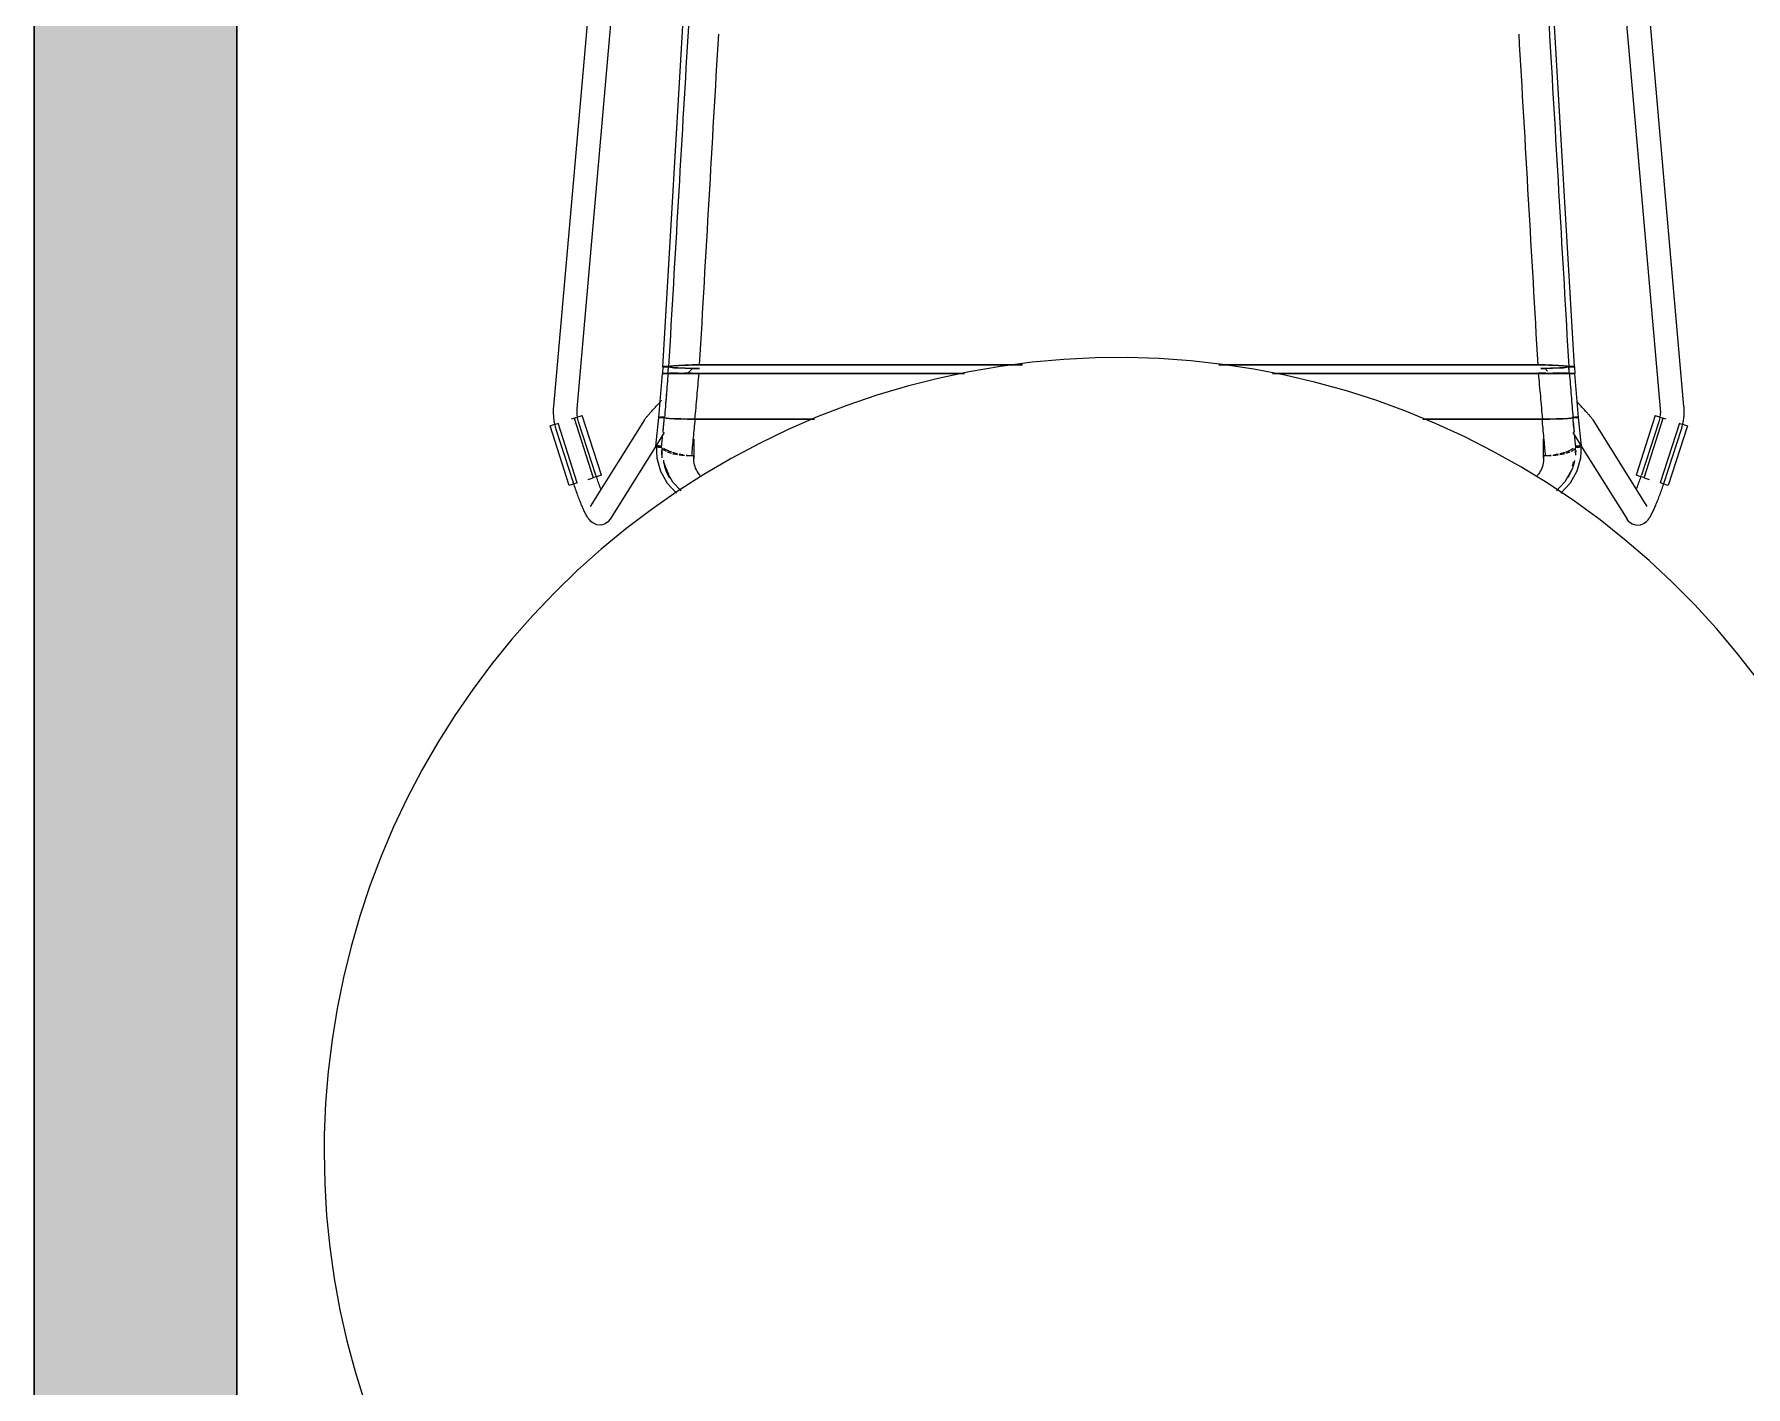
# Model space of a CAD drawing. Header units: millimetres. Extents: x 79795 to 317870, y -36033 to 97293.
# Drawn here: x 162239 to 163100, y 31192 to 31873 of the extents above; entities that cross this region are included whole.
import ezdxf

# ---------------------------------------------------------------- set-up
doc = ezdxf.new("R2010")
doc.units = ezdxf.units.MM
doc.header["$MEASUREMENT"] = 0
for name, color, linetype, lineweight in [('CSM-STL-XX-ZZ-M3-A-XXXX-00001_detached _19_04_21__rvt-1-Level 4$0$A-WALL-PATT', 7, 'CONTINUOUS', 9), ('CSM-STL-XX-ZZ-M3-A-XXXX-00001_detached _19_04_21__rvt-1-Level 4$0$I-WALL', 7, 'CONTINUOUS', 9), ('I-FURN', 8, 'CONTINUOUS', 9)]:
    doc.layers.add(name, color=color, linetype=linetype, lineweight=lineweight)

msp = doc.modelspace()

# ---------------------------------------------------------------- hatches: boundary and pattern name
at = {"layer": 'CSM-STL-XX-ZZ-M3-A-XXXX-00001_detached _19_04_21__rvt-1-Level 4$0$A-WALL-PATT'}
msp.add_hatch(color=256, dxfattribs=at).paths.add_polyline_path([(162238.83, 29859.33), (162340.83, 29859.33), (162340.83, 33860.31), (162238.83, 33860.31), (162238.83, 30097.98)], flags=0)

# ---------------------------------------------------------------- linework, layer by layer
at = {"layer": 'CSM-STL-XX-ZZ-M3-A-XXXX-00001_detached _19_04_21__rvt-1-Level 4$0$I-WALL', "lineweight": 30}
for p, q in [((162238.83, 33860.31), (162238.83, 29859.33)), ((162340.83, 29859.33), (162340.83, 33860.31))]:
    msp.add_line(p, q, dxfattribs=at)
at = {"layer": 'I-FURN'}
for p, q in [((162539.12, 32128.76), (162500.17, 31685.44)), ((163069.27, 31685.44), (163030.32, 32128.76)), ((162512.13, 31684.39), (162549.41, 32108.74)), ((163020.02, 32108.89), (163057.32, 31684.39)), ((162555.32, 31705.56), (162574.6, 32037.47)), ((163014.13, 31705.56), (162994.84, 32037.47)), ((162555.31, 31705.56), (162555.05, 31702.2)), ((162555.38, 31705.59), (162555.32, 31705.56)), ((162555.32, 31705.56), (162555.39, 31705.54)), ((162555.57, 31705.62), (162555.38, 31705.59)), ((162555.39, 31705.54), (162555.57, 31705.51)), ((162555.86, 31705.64), (162555.57, 31705.62)), ((162555.57, 31705.51), (162555.87, 31705.49)), ((162556.24, 31705.66), (162555.86, 31705.64)), ((162555.87, 31705.49), (162556.25, 31705.47)), ((162556.7, 31705.67), (162556.24, 31705.66)), ((162556.25, 31705.47), (162556.7, 31705.46)), ((162557.19, 31705.67), (162556.7, 31705.67)), ((162556.7, 31705.46), (162557.19, 31705.45)), ((162557.68, 31705.67), (162557.19, 31705.67)), ((162557.19, 31705.45), (162557.69, 31705.45)), ((162558.15, 31705.66), (162557.68, 31705.67)), ((162557.69, 31705.45), (162558.16, 31705.46)), ((162559.04, 31705.87), (162558.15, 31705.66)), ((162558.16, 31705.46), (162559.06, 31705.25)), ((162560.79, 31706.07), (162559.04, 31705.87)), ((162559.06, 31705.25), (162560.81, 31705.06)), ((162563.29, 31706.23), (162560.79, 31706.07)), ((162560.81, 31705.06), (162563.31, 31704.9)), ((162566.42, 31706.35), (162563.29, 31706.23)), ((162563.31, 31704.9), (162566.43, 31704.78)), ((162569.99, 31706.43), (162566.42, 31706.35)), ((162566.43, 31704.78), (162569.98, 31704.7)), ((162570.28, 31704.82), (162567.71, 31702.15)), ((162569.98, 31704.7), (162573.66, 31704.67)), ((162573.77, 31706.46), (162569.99, 31706.43)), ((162736.37, 31706.46), (162573.77, 31706.46)), ((162573.77, 31706.46), (162736.37, 31706.46)), ((162725.26, 31705.71), (162709.49, 31703.01)), ((162741.13, 31707.77), (162725.26, 31705.71)), ((162757.06, 31709.2), (162741.13, 31707.77)), ((162773.04, 31709.98), (162757.06, 31709.2)), ((162789.04, 31710.13), (162773.04, 31709.98)), ((162805.03, 31709.64), (162789.04, 31710.13)), ((162820.99, 31708.51), (162805.03, 31709.64)), ((162836.89, 31706.74), (162820.99, 31708.51)), ((162995.67, 31706.46), (162835.1, 31706.46)), ((162835.1, 31706.46), (162995.67, 31706.46)), ((162852.71, 31704.33), (162836.89, 31706.74)), ((162999.46, 31706.43), (162995.67, 31706.46)), ((162997.24, 31704.67), (162999.47, 31704.7)), ((163000.63, 31703.29), (162999.16, 31704.82)), ((163003.02, 31706.35), (162999.46, 31706.43)), ((162999.47, 31704.7), (163003.02, 31704.78)), ((163006.15, 31706.23), (163003.02, 31706.35)), ((163003.02, 31704.78), (163006.14, 31704.9)), ((163006.14, 31704.9), (163008.63, 31705.06)), ((163008.65, 31706.07), (163006.15, 31706.23)), ((163008.63, 31705.06), (163010.38, 31705.25)), ((163010.4, 31705.87), (163008.65, 31706.07)), ((163010.38, 31705.25), (163011.28, 31705.46)), ((163011.29, 31705.66), (163010.4, 31705.87)), ((163011.28, 31705.46), (163011.75, 31705.45)), ((163011.76, 31705.67), (163011.29, 31705.66)), ((163011.75, 31705.45), (163012.25, 31705.45)), ((163012.26, 31705.67), (163011.76, 31705.67)), ((163012.25, 31705.45), (163012.74, 31705.46)), ((163012.75, 31705.67), (163012.26, 31705.67)), ((163012.74, 31705.46), (163013.19, 31705.47)), ((163013.2, 31705.66), (163012.75, 31705.67)), ((163013.19, 31705.47), (163013.57, 31705.49)), ((163013.58, 31705.64), (163013.2, 31705.66)), ((163013.57, 31705.49), (163013.87, 31705.51)), ((163013.87, 31705.62), (163013.58, 31705.64)), ((163014.06, 31705.59), (163013.87, 31705.62)), ((163013.87, 31705.51), (163014.06, 31705.54)), ((163014.13, 31705.56), (163014.06, 31705.59)), ((163014.06, 31705.54), (163014.13, 31705.56)), ((163014.13, 31705.56), (163014.4, 31702.2)), ((162553.22, 31680), (162555.04, 31702.2)), ((162555.11, 31702.21), (162555.04, 31702.2)), ((162555.04, 31702.2), (162555.11, 31702.2)), ((162555.05, 31702.2), (162555.11, 31702.21)), ((162555.11, 31702.2), (162555.05, 31702.2)), ((162555.11, 31702.21), (162555.3, 31702.21)), ((162555.3, 31702.21), (162555.11, 31702.21)), ((162555.3, 31702.2), (162555.11, 31702.2)), ((162555.11, 31702.2), (162555.29, 31702.2)), ((162555.29, 31702.2), (162555.59, 31702.2)), ((162555.3, 31702.21), (162555.6, 31702.21)), ((162555.59, 31702.21), (162555.3, 31702.21)), ((162555.59, 31702.2), (162555.3, 31702.2)), ((162555.98, 31702.21), (162555.59, 31702.21)), ((162555.97, 31702.2), (162555.59, 31702.2)), ((162555.59, 31702.2), (162555.97, 31702.2)), ((162555.6, 31702.21), (162555.98, 31702.21)), ((162556.42, 31702.2), (162555.97, 31702.2)), ((162555.97, 31702.2), (162556.42, 31702.2)), ((162555.98, 31702.21), (162556.43, 31702.21)), ((162556.43, 31702.21), (162555.98, 31702.21)), ((162556.92, 31702.2), (162556.42, 31702.2)), ((162556.42, 31702.2), (162556.91, 31702.2)), ((162556.43, 31702.21), (162556.92, 31702.21)), ((162556.92, 31702.21), (162556.43, 31702.21)), ((162556.91, 31702.2), (162557.41, 31702.2)), ((162556.92, 31702.21), (162557.42, 31702.21)), ((162557.42, 31702.21), (162556.92, 31702.21)), ((162557.41, 31702.2), (162556.92, 31702.2)), ((162557.88, 31702.2), (162557.41, 31702.2)), ((162557.41, 31702.2), (162557.88, 31702.2)), ((162557.42, 31702.21), (162557.89, 31702.21)), ((162557.89, 31702.21), (162557.42, 31702.21)), ((162558.77, 31702.18), (162557.88, 31702.2)), ((162557.88, 31702.2), (162558.77, 31702.18)), ((162560.51, 31702.17), (162558.77, 31702.18)), ((162558.77, 31702.18), (162560.51, 31702.17)), ((162560.53, 31702.24), (162558.78, 31702.23)), ((162558.79, 31702.23), (162560.54, 31702.24)), ((162560.51, 31702.17), (162563.02, 31702.16)), ((162563.02, 31702.16), (162560.52, 31702.17)), ((162563.03, 31702.25), (162560.53, 31702.24)), ((162560.54, 31702.24), (162563.04, 31702.25)), ((162566.15, 31702.15), (162563.02, 31702.16)), ((162563.02, 31702.16), (162566.15, 31702.15)), ((162569.72, 31702.14), (162566.15, 31702.15)), ((162566.15, 31702.15), (162569.72, 31702.14)), ((162566.16, 31702.26), (162569.72, 31702.27)), ((162569.71, 31702.27), (162566.16, 31702.26)), ((162573.51, 31702.14), (162569.72, 31702.14)), ((162569.72, 31702.14), (162573.51, 31702.14)), ((162707.14, 31702.14), (162573.51, 31702.14)), ((162573.51, 31702.14), (162707.14, 31702.14)), ((162693.84, 31699.69), (162678.34, 31695.75)), ((162709.49, 31703.01), (162693.84, 31699.69)), ((162868.42, 31701.3), (162852.71, 31704.33)), ((162995.94, 31702.14), (162862.2, 31702.14)), ((162862.2, 31702.14), (162995.94, 31702.14)), ((162883.99, 31697.64), (162868.42, 31701.3)), ((162899.41, 31693.36), (162883.99, 31697.64)), ((162999.72, 31702.14), (162995.94, 31702.14)), ((162995.94, 31702.14), (162999.73, 31702.14)), ((162995.95, 31702.27), (162999.73, 31702.27)), ((162999.73, 31702.27), (162995.95, 31702.27)), ((163003.29, 31702.15), (162999.73, 31702.14)), ((162999.73, 31702.14), (163003.29, 31702.15)), ((163003.28, 31702.26), (163006.41, 31702.25)), ((163006.41, 31702.25), (163003.29, 31702.26)), ((163006.42, 31702.16), (163003.29, 31702.15)), ((163003.29, 31702.15), (163006.43, 31702.16)), ((163006.41, 31702.25), (163008.91, 31702.24)), ((163008.91, 31702.24), (163006.41, 31702.25)), ((163008.92, 31702.17), (163006.43, 31702.16)), ((163006.43, 31702.16), (163008.93, 31702.17)), ((163008.91, 31702.24), (163010.66, 31702.23)), ((163010.66, 31702.23), (163008.91, 31702.24)), ((163010.67, 31702.18), (163008.93, 31702.17)), ((163008.93, 31702.17), (163010.68, 31702.18)), ((163011.56, 31702.2), (163010.67, 31702.18)), ((163010.68, 31702.18), (163011.56, 31702.2)), ((163011.56, 31702.21), (163012.03, 31702.21)), ((163012.03, 31702.21), (163011.56, 31702.21)), ((163012.03, 31702.2), (163011.56, 31702.2)), ((163011.56, 31702.2), (163012.03, 31702.2)), ((163012.03, 31702.21), (163012.52, 31702.21)), ((163012.52, 31702.21), (163012.03, 31702.21)), ((163012.53, 31702.2), (163012.03, 31702.2)), ((163012.03, 31702.2), (163012.53, 31702.2)), ((163012.52, 31702.21), (163013.01, 31702.21)), ((163013.02, 31702.21), (163012.52, 31702.21)), ((163013.02, 31702.2), (163012.53, 31702.2)), ((163012.53, 31702.2), (163013.02, 31702.2)), ((163013.01, 31702.21), (163013.46, 31702.21)), ((163013.47, 31702.21), (163013.02, 31702.21)), ((163013.47, 31702.2), (163013.02, 31702.2)), ((163013.02, 31702.2), (163013.47, 31702.2)), ((163013.46, 31702.21), (163013.85, 31702.21)), ((163013.85, 31702.21), (163013.47, 31702.21)), ((163013.85, 31702.2), (163013.47, 31702.2)), ((163013.47, 31702.2), (163013.86, 31702.2)), ((163014.15, 31702.2), (163013.85, 31702.2)), ((163013.86, 31702.2), (163014.15, 31702.2)), ((163014.33, 31702.21), (163014.4, 31702.2)), ((163014.4, 31702.2), (163014.33, 31702.2)), ((163014.4, 31702.2), (163014.34, 31702.21)), ((163014.34, 31702.2), (163014.4, 31702.2)), ((163016.23, 31680), (163014.4, 31702.2)), ((162553.24, 31687.04), (162553.68, 31687.51)), ((162553.68, 31687.51), (162554.13, 31687.99)), ((162554.13, 31687.99), (162554.59, 31688.47)), ((162556.95, 31690.96), (162557.43, 31691.47)), ((162663, 31691.18), (162647.86, 31686.01)), ((162678.34, 31695.75), (162663, 31691.18)), ((162914.64, 31688.47), (162899.41, 31693.36)), ((162929.67, 31682.97), (162914.64, 31688.47)), ((163016.2, 31687.04), (163015.76, 31687.51)), ((162500.09, 31684.3), (162500.06, 31683.16)), ((162500.06, 31683.16), (162500.08, 31682.02)), ((162500.08, 31682.02), (162500.14, 31680.88)), ((162500.17, 31685.44), (162500.09, 31684.3)), ((162500.14, 31680.88), (162500.24, 31679.74)), ((162500.24, 31679.74), (162500.39, 31678.61)), ((162509.31, 31679.26), (162510.47, 31679.64)), ((162510.57, 31679.67), (162520.26, 31649.66)), ((162510.69, 31679.7), (162512.66, 31680.34)), ((162512.06, 31683.04), (162512.08, 31683.71)), ((162512.07, 31682.38), (162512.06, 31683.04)), ((162512.11, 31681.72), (162512.07, 31682.38)), ((162512.08, 31683.71), (162512.12, 31684.37)), ((162512.17, 31681.06), (162512.11, 31681.72)), ((162512.12, 31684.37), (162512.12, 31684.39)), ((162512.26, 31680.4), (162512.17, 31681.06)), ((162512.37, 31679.75), (162512.26, 31680.4)), ((162512.51, 31679.11), (162512.37, 31679.75)), ((162512.68, 31678.46), (162512.51, 31679.11)), ((162512.66, 31680.34), (162514.61, 31680.97)), ((162524.3, 31650.97), (162514.61, 31680.97)), ((162545.96, 31678.74), (162546.18, 31679.06)), ((162546.18, 31679.06), (162546.36, 31679.32)), ((162546.36, 31679.32), (162546.54, 31679.55)), ((162546.54, 31679.55), (162546.71, 31679.77)), ((162546.71, 31679.77), (162546.89, 31679.99)), ((162546.89, 31679.99), (162547.08, 31680.22)), ((162547.08, 31680.22), (162547.28, 31680.46)), ((162547.28, 31680.46), (162547.5, 31680.72)), ((162547.5, 31680.72), (162547.73, 31680.98)), ((162547.73, 31680.98), (162547.97, 31681.26)), ((162547.97, 31681.26), (162548.23, 31681.56)), ((162548.23, 31681.56), (162548.5, 31681.86)), ((162548.5, 31681.86), (162548.79, 31682.19)), ((162548.79, 31682.19), (162549.09, 31682.52)), ((162549.09, 31682.52), (162549.4, 31682.87)), ((162549.4, 31682.87), (162549.73, 31683.24)), ((162549.73, 31683.24), (162550.08, 31683.62)), ((162550.08, 31683.62), (162550.43, 31684.01)), ((162550.43, 31684.01), (162550.8, 31684.41)), ((162550.8, 31684.41), (162551.18, 31684.82)), ((162551.18, 31684.82), (162551.57, 31685.25)), ((162551.57, 31685.25), (162551.98, 31685.68)), ((162551.79, 31665.51), (162553.21, 31680)), ((162551.98, 31685.68), (162552.39, 31686.13)), ((162552.39, 31686.13), (162552.81, 31686.58)), ((162552.81, 31686.58), (162553.24, 31687.04)), ((162553.28, 31680.03), (162553.21, 31680)), ((162553.21, 31680), (162553.28, 31679.98)), ((162553.22, 31680), (162553.28, 31680.03)), ((162553.29, 31679.98), (162553.22, 31680)), ((162553.47, 31680.05), (162553.28, 31680.03)), ((162553.28, 31680.03), (162553.47, 31680.05)), ((162553.28, 31679.98), (162553.47, 31679.95)), ((162553.76, 31680.07), (162553.47, 31680.05)), ((162553.47, 31680.05), (162553.76, 31680.07)), ((162553.47, 31679.95), (162553.77, 31679.93)), ((162553.77, 31679.93), (162553.48, 31679.95)), ((162553.77, 31679.93), (162554.15, 31679.92)), ((162554.16, 31679.92), (162553.77, 31679.93)), ((162554.59, 31680.1), (162554.14, 31680.09)), ((162554.14, 31680.09), (162554.59, 31680.1)), ((162554.15, 31679.92), (162554.6, 31679.9)), ((162554.61, 31679.9), (162554.16, 31679.92)), ((162555.08, 31680.11), (162554.59, 31680.1)), ((162554.59, 31680.1), (162555.08, 31680.11)), ((162554.6, 31679.9), (162555.1, 31679.9)), ((162555.1, 31679.9), (162554.61, 31679.9)), ((162555.58, 31680.1), (162555.08, 31680.11)), ((162555.08, 31680.11), (162555.58, 31680.1)), ((162555.1, 31679.9), (162555.59, 31679.9)), ((162555.6, 31679.9), (162555.1, 31679.9)), ((162556.05, 31680.1), (162555.58, 31680.1)), ((162555.58, 31680.1), (162556.05, 31680.1)), ((162555.59, 31679.9), (162556.06, 31679.91)), ((162556.07, 31679.91), (162555.6, 31679.9)), ((162556.06, 31679.91), (162556.96, 31679.72)), ((162556.95, 31679.72), (162556.07, 31679.91)), ((162558.67, 31679.54), (162556.95, 31679.72)), ((162556.96, 31679.72), (162558.69, 31679.54)), ((162558.69, 31679.54), (162561.17, 31679.39)), ((162561.13, 31679.39), (162558.69, 31679.54)), ((162561.17, 31679.39), (162564.27, 31679.27)), ((162564.2, 31679.28), (162561.17, 31679.39)), ((162564.27, 31679.27), (162567.7, 31679.2)), ((162567.71, 31679.2), (162564.27, 31679.27)), ((162567.8, 31679.2), (162571.56, 31679.17)), ((162571.44, 31679.17), (162567.8, 31679.2)), ((162571.56, 31679.17), (162631.68, 31679.17)), ((162631.68, 31679.17), (162571.56, 31679.17)), ((162632.94, 31680.24), (162618.26, 31673.87)), ((162647.86, 31686.01), (162632.94, 31680.24)), ((162944.46, 31676.87), (162929.67, 31682.97)), ((162937.76, 31679.17), (162997.88, 31679.17)), ((162998, 31679.17), (162937.76, 31679.17)), ((162997.88, 31679.17), (163001.64, 31679.2)), ((163001.64, 31679.2), (162998, 31679.17)), ((163001.74, 31679.2), (163005.17, 31679.27)), ((163005.18, 31679.27), (163001.74, 31679.2)), ((163005.17, 31679.27), (163008.27, 31679.39)), ((163008.28, 31679.39), (163005.24, 31679.28)), ((163008.27, 31679.39), (163010.75, 31679.54)), ((163010.75, 31679.54), (163008.32, 31679.39)), ((163010.75, 31679.54), (163012.49, 31679.72)), ((163012.49, 31679.72), (163010.77, 31679.54)), ((163012.49, 31679.72), (163013.38, 31679.91)), ((163013.38, 31679.91), (163012.49, 31679.72)), ((163013.38, 31679.91), (163013.85, 31679.9)), ((163013.85, 31679.9), (163013.38, 31679.91)), ((163013.86, 31680.1), (163013.39, 31680.1)), ((163013.39, 31680.1), (163013.86, 31680.1)), ((163013.85, 31679.9), (163014.35, 31679.9)), ((163014.34, 31679.9), (163013.85, 31679.9)), ((163014.83, 31679.9), (163014.34, 31679.9)), ((163014.35, 31679.9), (163014.84, 31679.9)), ((163014.85, 31680.1), (163014.36, 31680.11)), ((163014.36, 31680.11), (163014.85, 31680.1)), ((163015.29, 31679.92), (163014.83, 31679.9)), ((163014.84, 31679.9), (163015.29, 31679.92)), ((163015.3, 31680.09), (163014.85, 31680.1)), ((163014.85, 31680.1), (163015.3, 31680.09)), ((163015.29, 31679.92), (163015.68, 31679.93)), ((163015.67, 31679.93), (163015.29, 31679.92)), ((163015.69, 31680.07), (163015.3, 31680.09)), ((163015.3, 31680.09), (163015.68, 31680.07)), ((163015.97, 31679.95), (163015.67, 31679.93)), ((163015.68, 31680.07), (163015.98, 31680.05)), ((163015.68, 31679.93), (163015.97, 31679.95)), ((163015.98, 31680.05), (163015.69, 31680.07)), ((163015.97, 31679.95), (163016.16, 31679.98)), ((163016.17, 31680.03), (163015.98, 31680.05)), ((163015.98, 31680.05), (163016.16, 31680.03)), ((163016.16, 31680.03), (163016.23, 31680)), ((163016.16, 31679.98), (163016.23, 31680)), ((163016.23, 31680), (163016.16, 31679.98)), ((163016.23, 31680), (163016.17, 31680.03)), ((163016.63, 31686.58), (163016.2, 31687.04)), ((163017.65, 31665.51), (163016.23, 31680)), ((163017.06, 31686.13), (163016.63, 31686.58)), ((163017.47, 31685.68), (163017.06, 31686.13)), ((163017.87, 31685.25), (163017.47, 31685.68)), ((163018.26, 31684.82), (163017.87, 31685.25)), ((163018.64, 31684.41), (163018.26, 31684.82)), ((163019.01, 31684.01), (163018.64, 31684.41)), ((163019.37, 31683.62), (163019.01, 31684.01)), ((163019.71, 31683.24), (163019.37, 31683.62)), ((163020.04, 31682.87), (163019.71, 31683.24)), ((163020.36, 31682.52), (163020.04, 31682.87)), ((163020.66, 31682.19), (163020.36, 31682.52)), ((163020.94, 31681.86), (163020.66, 31682.19)), ((163021.22, 31681.56), (163020.94, 31681.86)), ((163021.48, 31681.26), (163021.22, 31681.56)), ((163021.72, 31680.98), (163021.48, 31681.26)), ((163021.95, 31680.72), (163021.72, 31680.98)), ((163022.16, 31680.46), (163021.95, 31680.72)), ((163022.36, 31680.22), (163022.16, 31680.46)), ((163022.55, 31679.99), (163022.36, 31680.22)), ((163022.73, 31679.77), (163022.55, 31679.99)), ((163022.91, 31679.55), (163022.73, 31679.77)), ((163023.08, 31679.32), (163022.91, 31679.55)), ((163023.26, 31679.06), (163023.08, 31679.32)), ((163023.48, 31678.74), (163023.26, 31679.06)), ((163054.83, 31680.97), (163045.14, 31650.97)), ((163049.19, 31649.66), (163058.87, 31679.67)), ((163054.83, 31680.97), (163056.78, 31680.34)), ((163056.94, 31679.13), (163056.77, 31678.49)), ((163056.78, 31680.34), (163058.76, 31679.7)), ((163057.08, 31679.78), (163056.94, 31679.13)), ((163057.19, 31680.43), (163057.08, 31679.78)), ((163057.28, 31681.08), (163057.19, 31680.43)), ((163057.34, 31681.74), (163057.28, 31681.08)), ((163057.32, 31684.39), (163057.36, 31683.73)), ((163057.37, 31682.4), (163057.34, 31681.74)), ((163057.36, 31683.73), (163057.38, 31683.07)), ((163057.38, 31683.07), (163057.37, 31682.4)), ((163058.97, 31679.64), (163060.14, 31679.26)), ((163069.04, 31678.56), (163069.2, 31679.69)), ((163069.2, 31679.69), (163069.3, 31680.82)), ((163069.28, 31685.39), (163069.27, 31685.44)), ((163069.35, 31684.25), (163069.28, 31685.39)), ((163069.3, 31680.82), (163069.37, 31681.97)), ((163069.38, 31683.11), (163069.35, 31684.25)), ((163069.37, 31681.97), (163069.38, 31683.11)), ((162498.46, 31675.76), (162500.41, 31676.39)), ((162508.15, 31645.75), (162498.46, 31675.76)), ((162500.39, 31678.61), (162500.59, 31677.48)), ((162500.41, 31676.39), (162502.38, 31677.02)), ((162500.59, 31677.48), (162500.83, 31676.36)), ((162500.83, 31676.36), (162501.11, 31675.26)), ((162501.11, 31675.26), (162501.44, 31674.17)), ((162501.44, 31674.17), (162501.46, 31674.12)), ((162501.46, 31674.12), (162510.17, 31647.31)), ((162512.19, 31647.05), (162502.5, 31677.06)), ((162512.87, 31677.83), (162512.68, 31678.46)), ((162521.58, 31651.01), (162512.87, 31677.83)), ((162545.96, 31678.74), (162518.66, 31635.15)), ((162552.1, 31665.92), (162556.13, 31672.37)), ((162618.26, 31673.87), (162603.85, 31666.92)), ((162959, 31670.19), (162944.46, 31676.87)), ((163013.31, 31672.37), (163017.35, 31665.92)), ((163050.78, 31635.15), (163023.48, 31678.74)), ((163056.57, 31677.82), (163047.86, 31651.01)), ((163056.58, 31677.85), (163056.57, 31677.82)), ((163056.77, 31678.49), (163056.58, 31677.85)), ((163066.94, 31677.06), (163057.25, 31647.05)), ((163059.27, 31647.31), (163067.99, 31674.12)), ((163070.99, 31675.76), (163061.3, 31645.75)), ((163067.06, 31677.02), (163069.03, 31676.39)), ((163067.99, 31674.12), (163068.32, 31675.21)), ((163068.32, 31675.21), (163068.6, 31676.32)), ((163068.6, 31676.32), (163068.85, 31677.43)), ((163068.85, 31677.43), (163069.04, 31678.56)), ((163069.03, 31676.39), (163070.99, 31675.76)), ((162528.83, 31628.78), (162551.86, 31665.55)), ((162551.91, 31666.41), (162552.2, 31659.5)), ((162570.86, 31669.13), (162570.86, 31659.38)), ((162603.85, 31666.92), (162589.73, 31659.41)), ((162973.25, 31662.94), (162959, 31670.19)), ((162987.21, 31655.11), (162973.25, 31662.94)), ((162998.59, 31659.38), (162998.59, 31669.13)), ((163017.53, 31666.41), (163017.24, 31659.5)), ((163017.58, 31665.55), (163040.62, 31628.78)), ((162552.2, 31659.5), (162554.07, 31652.98)), ((162556.78, 31653.38), (162560.15, 31647.55)), ((162570.91, 31660.62), (162569.87, 31660.62)), ((162589.73, 31659.41), (162575.92, 31651.33)), ((163000.84, 31646.74), (162987.21, 31655.11)), ((162999.58, 31660.62), (162998.53, 31660.62)), ((163012.66, 31653.38), (163009.3, 31647.55)), ((163017.24, 31659.5), (163015.37, 31652.98)), ((162510.1, 31646.38), (162508.15, 31645.75)), ((162512.07, 31647.02), (162510.1, 31646.38)), ((162510.32, 31646.85), (162510.17, 31647.31)), ((162510.56, 31646.11), (162510.32, 31646.85)), ((162510.81, 31645.37), (162510.56, 31646.11)), ((162511.06, 31644.64), (162510.81, 31645.37)), ((162511.31, 31643.91), (162511.06, 31644.64)), ((162517.68, 31648.83), (162520.16, 31649.63)), ((162522.35, 31650.34), (162520.38, 31649.7)), ((162521.69, 31650.68), (162521.58, 31651.01)), ((162521.92, 31649.99), (162521.69, 31650.68)), ((162522.15, 31649.3), (162521.92, 31649.99)), ((162522.38, 31648.62), (162522.15, 31649.3)), ((162524.3, 31650.97), (162522.35, 31650.34)), ((162522.61, 31647.94), (162522.38, 31648.62)), ((162522.85, 31647.27), (162522.61, 31647.94)), ((162523.08, 31646.6), (162522.85, 31647.27)), ((162523.32, 31645.94), (162523.08, 31646.6)), ((162523.56, 31645.3), (162523.32, 31645.94)), ((162523.79, 31644.66), (162523.56, 31645.3)), ((162524.02, 31644.04), (162523.79, 31644.66)), ((162554.07, 31652.98), (162557.46, 31646.97)), ((162557.46, 31646.97), (162562.21, 31641.82)), ((162560.15, 31647.55), (162564.41, 31643.08)), ((162575.92, 31651.33), (162562.44, 31642.71)), ((163014.13, 31637.83), (163000.84, 31646.74)), ((163009.3, 31647.55), (163005.03, 31643.08)), ((163011.98, 31646.97), (163007.24, 31641.82)), ((163015.37, 31652.98), (163011.98, 31646.97)), ((163047.09, 31650.34), (163045.14, 31650.97)), ((163045.42, 31644.04), (163045.65, 31644.66)), ((163045.65, 31644.66), (163045.89, 31645.3)), ((163045.89, 31645.3), (163046.12, 31645.94)), ((163046.12, 31645.94), (163046.36, 31646.6)), ((163046.36, 31646.6), (163046.6, 31647.27)), ((163046.6, 31647.27), (163046.83, 31647.94)), ((163046.83, 31647.94), (163047.06, 31648.62)), ((163047.06, 31648.62), (163047.3, 31649.3)), ((163049.07, 31649.7), (163047.09, 31650.34)), ((163047.3, 31649.3), (163047.53, 31649.99)), ((163047.53, 31649.99), (163047.75, 31650.68)), ((163047.75, 31650.68), (163047.86, 31651.01)), ((163049.28, 31649.63), (163051.76, 31648.83)), ((163059.34, 31646.38), (163057.37, 31647.02)), ((163058.13, 31643.91), (163058.39, 31644.64)), ((163058.39, 31644.64), (163058.63, 31645.37)), ((163058.63, 31645.37), (163058.88, 31646.11)), ((163058.88, 31646.11), (163059.13, 31646.85)), ((163059.13, 31646.85), (163059.27, 31647.31)), ((163061.3, 31645.75), (163059.34, 31646.38)), ((162511.56, 31643.19), (162511.31, 31643.91)), ((162511.82, 31642.47), (162511.56, 31643.19)), ((162512.07, 31641.77), (162511.82, 31642.47)), ((162512.32, 31641.07), (162512.07, 31641.77)), ((162512.58, 31640.38), (162512.32, 31641.07)), ((162512.83, 31639.7), (162512.58, 31640.38)), ((162513.09, 31639.04), (162512.83, 31639.7)), ((162513.34, 31638.38), (162513.09, 31639.04)), ((162513.59, 31637.74), (162513.34, 31638.38)), ((162513.84, 31637.12), (162513.59, 31637.74)), ((162514.09, 31636.51), (162513.84, 31637.12)), ((162514.34, 31635.91), (162514.09, 31636.51)), ((162514.58, 31635.33), (162514.34, 31635.91)), ((162562.44, 31642.71), (162549.32, 31633.55)), ((163027.05, 31628.39), (163014.13, 31637.83)), ((163054.86, 31635.33), (163055.1, 31635.91)), ((163055.1, 31635.91), (163055.35, 31636.51)), ((163055.35, 31636.51), (163055.6, 31637.12)), ((163055.6, 31637.12), (163055.85, 31637.74)), ((163055.85, 31637.74), (163056.1, 31638.38)), ((163056.1, 31638.38), (163056.36, 31639.04)), ((163056.36, 31639.04), (163056.61, 31639.7)), ((163056.61, 31639.7), (163056.86, 31640.38)), ((163056.86, 31640.38), (163057.12, 31641.07)), ((163057.12, 31641.07), (163057.37, 31641.77)), ((163057.37, 31641.77), (163057.63, 31642.47)), ((163057.63, 31642.47), (163057.88, 31643.19)), ((163057.88, 31643.19), (163058.13, 31643.91)), ((162514.83, 31634.77), (162514.58, 31635.33)), ((162515.07, 31634.23), (162514.83, 31634.77)), ((162515.31, 31633.7), (162515.07, 31634.23)), ((162515.54, 31633.19), (162515.31, 31633.7)), ((162515.77, 31632.7), (162515.54, 31633.19)), ((162516, 31632.22), (162515.77, 31632.7)), ((162516.23, 31631.77), (162516, 31632.22)), ((162516.46, 31631.33), (162516.23, 31631.77)), ((162516.69, 31630.9), (162516.46, 31631.33)), ((162516.92, 31630.49), (162516.69, 31630.9)), ((162517.16, 31630.09), (162516.92, 31630.49)), ((162517.4, 31629.7), (162517.16, 31630.09)), ((162517.66, 31629.31), (162517.4, 31629.7)), ((162517.93, 31628.92), (162517.66, 31629.31)), ((162518.25, 31628.52), (162517.93, 31628.92)), ((162518.62, 31628.09), (162518.25, 31628.52)), ((162519.08, 31627.63), (162518.62, 31628.09)), ((162519.71, 31627.11), (162519.08, 31627.63)), ((162527.94, 31627.66), (162526.2, 31626.43)), ((162527.94, 31627.66), (162528.83, 31628.78)), ((162549.32, 31633.55), (162536.58, 31623.88)), ((163039.58, 31618.45), (163027.05, 31628.39)), ((163041.51, 31627.66), (163040.62, 31628.78)), ((163041.51, 31627.66), (163043.24, 31626.43)), ((163049.74, 31627.11), (163050.36, 31627.63)), ((163050.36, 31627.63), (163050.83, 31628.09)), ((163050.83, 31628.09), (163051.2, 31628.52)), ((163051.2, 31628.52), (163051.51, 31628.92)), ((163051.51, 31628.92), (163051.79, 31629.31)), ((163051.79, 31629.31), (163052.04, 31629.7)), ((163052.04, 31629.7), (163052.29, 31630.09)), ((163052.29, 31630.09), (163052.52, 31630.49)), ((163052.52, 31630.49), (163052.75, 31630.9)), ((163052.75, 31630.9), (163052.98, 31631.33)), ((163052.98, 31631.33), (163053.21, 31631.77)), ((163053.21, 31631.77), (163053.44, 31632.22)), ((163053.44, 31632.22), (163053.67, 31632.7)), ((163053.67, 31632.7), (163053.9, 31633.19)), ((163053.9, 31633.19), (163054.14, 31633.7)), ((163054.14, 31633.7), (163054.38, 31634.23)), ((163054.38, 31634.23), (163054.62, 31634.77)), ((163054.62, 31634.77), (163054.86, 31635.33)), ((162520.62, 31626.54), (162519.71, 31627.11)), ((162522, 31626.02), (162520.62, 31626.54)), ((162523.98, 31625.85), (162522, 31626.02)), ((162526.2, 31626.43), (162523.98, 31625.85)), ((162536.58, 31623.88), (162524.23, 31613.71)), ((163043.24, 31626.43), (163045.47, 31625.85)), ((163045.47, 31625.85), (163047.44, 31626.02)), ((163047.44, 31626.02), (163048.82, 31626.54)), ((163048.82, 31626.54), (163049.74, 31627.11)), ((162524.23, 31613.71), (162512.3, 31603.05)), ((163051.71, 31608.01), (163039.58, 31618.45)), ((162512.3, 31603.05), (162500.81, 31591.92)), ((163063.4, 31597.1), (163051.71, 31608.01)), ((163074.66, 31585.72), (163063.4, 31597.1)), ((162500.81, 31591.92), (162489.76, 31580.34)), ((163085.44, 31573.91), (163074.66, 31585.72)), ((162489.76, 31580.34), (162479.2, 31568.33)), ((162479.2, 31568.33), (162469.12, 31555.9)), ((163095.75, 31561.67), (163085.44, 31573.91)), ((163105.56, 31549.03), (163095.75, 31561.67)), ((162469.12, 31555.9), (162459.54, 31543.09)), ((162459.54, 31543.09), (162450.49, 31529.9)), ((162450.49, 31529.9), (162441.97, 31516.35)), ((162441.97, 31516.35), (162433.99, 31502.48)), ((162433.99, 31502.48), (162426.58, 31488.3)), ((162426.58, 31488.3), (162419.75, 31473.84)), ((162419.75, 31473.84), (162413.49, 31459.11)), ((162413.49, 31459.11), (162407.83, 31444.15)), ((162407.83, 31444.15), (162402.78, 31428.97)), ((162402.78, 31428.97), (162398.33, 31413.6)), ((162398.33, 31413.6), (162394.5, 31398.07)), ((162394.5, 31398.07), (162391.3, 31382.39)), ((162391.3, 31382.39), (162388.73, 31366.6)), ((162388.73, 31366.6), (162386.78, 31350.72)), ((162386.78, 31350.72), (162385.48, 31334.77)), ((162385.48, 31334.77), (162384.82, 31318.79)), ((162384.82, 31318.79), (162384.72, 31310.15)), ((162384.72, 31310.15), (162385.04, 31294.16)), ((162385.04, 31294.16), (162386, 31278.19)), ((162386, 31278.19), (162387.6, 31262.27)), ((162387.6, 31262.27), (162389.83, 31246.43)), ((162389.83, 31246.43), (162392.7, 31230.69)), ((162392.7, 31230.69), (162396.19, 31215.07)), ((162396.19, 31215.07), (162400.3, 31199.61)), ((162400.3, 31199.61), (162405.03, 31184.33))]:
    msp.add_line(p, q, dxfattribs=at)
for points in [[(162577.47, 32037.66), (162574.25, 31982.42), (162567.81, 31871.83), (162561.37, 31761.07), (162558.15, 31705.66)], [(162991.97, 32037.66), (162995.19, 31982.42), (163001.63, 31871.83), (163008.07, 31761.07), (163011.29, 31705.66)], [(162573.77, 31706.46), (162576.97, 31761.98), (162580.16, 31817.51), (162583.36, 31872.95)], [(162986.09, 31872.95), (162989.28, 31817.49), (162992.48, 31761.98), (162995.67, 31706.46)], [(162558.16, 31705.46), (162557.56, 31705.45), (162556.06, 31705.45), (162555.31, 31705.53), (162555.31, 31705.56)], [(162557.88, 31702.2), (162557.93, 31702.77), (162558.02, 31703.93), (162558.11, 31705.09), (162558.15, 31705.66)], [(162557.89, 31702.21), (162557.93, 31702.75), (162558.02, 31703.84), (162558.11, 31704.92), (162558.16, 31705.46)], [(163011.56, 31702.2), (163011.52, 31702.77), (163011.43, 31703.93), (163011.34, 31705.09), (163011.29, 31705.66)], [(163011.56, 31702.21), (163011.51, 31702.75), (163011.42, 31703.84), (163011.33, 31704.92), (163011.29, 31705.46)], [(162557.88, 31702.2), (162557.58, 31698.48), (162556.97, 31691.04), (162556.37, 31683.62), (162556.07, 31679.91)], [(162572.47, 31690.65), (162572.82, 31694.48), (162573.16, 31698.31), (162573.51, 31702.14)], [(162995.94, 31702.14), (162996.28, 31698.31), (162996.63, 31694.48), (162996.97, 31690.65)], [(163011.56, 31702.2), (163011.87, 31698.48), (163012.47, 31691.04), (163013.07, 31683.62), (163013.38, 31679.91)], [(162571.44, 31679.17), (162571.79, 31682.99), (162572.13, 31686.82), (162572.47, 31690.65)], [(162996.97, 31690.65), (162997.31, 31686.82), (162997.66, 31683), (162998, 31679.17)], [(163012.08, 31695.89), (163012.12, 31695.48), (163012.15, 31695.07), (163012.18, 31694.66)], [(163012.48, 31691.05), (163012.79, 31687.39), (163013.09, 31683.74), (163013.39, 31680.1)], [(162555.35, 31673.01), (162555.58, 31675.3), (162555.8, 31677.6), (162556.03, 31679.91)], [(162555.35, 31672.37), (162555.59, 31674.87), (162555.82, 31677.39), (162556.06, 31679.91)], [(162569.87, 31660.62), (162570.12, 31663.65), (162570.67, 31669.79), (162571.26, 31676.04), (162571.56, 31679.17)], [(162999.58, 31660.62), (162999.32, 31663.65), (162998.78, 31669.79), (162998.19, 31676.04), (162997.88, 31679.17)], [(163014.1, 31672.37), (163013.86, 31674.87), (163013.62, 31677.39), (163013.38, 31679.91)], [(163014.1, 31673.01), (163013.86, 31675.36), (163013.63, 31677.72), (163013.39, 31680.1)], [(162554.63, 31664.96), (162554.84, 31667.07), (162555.04, 31669.22), (162555.25, 31671.38)], [(163014.82, 31664.96), (163014.61, 31667.07), (163014.4, 31669.22), (163014.19, 31671.38)], [(162551.98, 31666.26), (162552.02, 31666.21), (162552.14, 31666.12), (162552.44, 31665.99), (162552.82, 31665.87), (162553.28, 31665.78), (162553.77, 31665.71), (162554.27, 31665.68), (162554.58, 31665.68), (162554.73, 31665.69)], [(162557.18, 31662.79), (162556.48, 31663.11), (162555.34, 31663.81), (162554.77, 31664.56), (162554.63, 31664.96)], [(162554.67, 31664.12), (162554.69, 31663.23), (162554.74, 31662.33), (162554.85, 31661.44)], [(162554.97, 31659.67), (162554.78, 31660.91), (162554.74, 31662.16), (162554.74, 31663.43)], [(162555.64, 31664.6), (162556.05, 31664.28), (162556.57, 31663.95), (162557.21, 31663.64)], [(162557.46, 31663.53), (162558.09, 31663.23), (162558.84, 31662.96), (162559.66, 31662.69)], [(162559.61, 31661.9), (162558.88, 31662.11), (162558.24, 31662.34), (162557.64, 31662.59)], [(162560.08, 31662.54), (162560.88, 31662.29), (162561.76, 31662.06), (162562.68, 31661.84)], [(162562.66, 31661.22), (162561.82, 31661.37), (162561.01, 31661.53), (162560.27, 31661.72)], [(162563.34, 31661.69), (162563.99, 31661.55), (162564.65, 31661.41), (162565.34, 31661.29)], [(163004.11, 31661.3), (163004.79, 31661.42), (163005.44, 31661.55), (163006.11, 31661.69)], [(163006.77, 31661.84), (163007.69, 31662.05), (163008.63, 31662.28), (163009.48, 31662.53)], [(163009.16, 31661.72), (163008.42, 31661.53), (163007.62, 31661.37), (163006.79, 31661.22)], [(163009.81, 31662.68), (163010.62, 31662.95), (163011.43, 31663.23), (163011.99, 31663.53)], [(163011.82, 31662.59), (163011.23, 31662.34), (163010.57, 31662.11), (163009.84, 31661.9)], [(163012.23, 31663.65), (163012.87, 31663.96), (163013.26, 31664.28), (163013.59, 31664.6)], [(163014.82, 31664.96), (163014.67, 31664.56), (163014.11, 31663.81), (163012.96, 31663.11), (163012.27, 31662.79)], [(163014.78, 31663.42), (163014.77, 31662.6), (163014.73, 31661.77), (163014.65, 31660.95)], [(163014.67, 31662.18), (163014.73, 31662.82), (163014.74, 31663.48), (163014.73, 31664.13)], [(162566.15, 31660.79), (162565.25, 31660.86), (162564.36, 31660.97), (162563.51, 31661.09)], [(162567.03, 31661.04), (162567.5, 31660.97), (162567.97, 31660.92), (162568.45, 31660.87)], [(162569.87, 31660.62), (162568.92, 31660.63), (162567.99, 31660.66), (162567.08, 31660.72)], [(162570.86, 31659.1), (162570.85, 31659.61), (162570.87, 31660.12), (162570.91, 31660.62)], [(162998.53, 31660.62), (162998.58, 31660.12), (162998.6, 31659.61), (162998.59, 31659.1)], [(163002.37, 31660.72), (163001.46, 31660.66), (163000.53, 31660.63), (162999.58, 31660.62)], [(163000.99, 31660.86), (163001.47, 31660.91), (163001.94, 31660.97), (163002.4, 31661.04)], [(163005.93, 31661.09), (163005.08, 31660.96), (163004.21, 31660.85), (163003.3, 31660.79)], [(163013.15, 31655.56), (163013.41, 31656.27), (163013.59, 31656.99), (163013.72, 31657.73)], [(162564.47, 31643.1), (162564.01, 31643.48), (162563.54, 31643.88), (162563.09, 31644.28)]]:
    msp.add_open_spline(points, degree=3, dxfattribs=at)
for points, knots in [([(162555.31, 31705.56), (162555.31, 31705.58), (162555.45, 31705.61), (162555.84, 31705.64), (162556.23, 31705.66), (162556.69, 31705.67), (162557.18, 31705.68), (162557.68, 31705.67), (162558, 31705.67), (162558.15, 31705.66)], [-0.498493, -0.498493, -0.498493, -0.498493, -0.375, -0.3125, -0.25, -0.1875, -0.125, -0.0625, 0, 0, 0, 0]), ([(162558.15, 31705.66), (162558.43, 31705.81), (162559.82, 31706.02), (162563.17, 31706.24), (162566.34, 31706.36), (162569.95, 31706.44), (162572.49, 31706.46), (162573.77, 31706.46)], [-1, -1, -1, -1, -0.666667, -0.5, -0.333333, -0.166667, 0, 0, 0, 0]), ([(162573.66, 31704.67), (162571.15, 31704.67), (162567.38, 31704.73), (162563.19, 31704.89), (162559.84, 31705.11), (162558.45, 31705.32), (162558.16, 31705.46)], [-0.996036, -0.996036, -0.996036, -0.996036, -0.6666667, -0.5, -0.3333333, 0, 0, 0, 0]), ([(162995.67, 31706.46), (162996.95, 31706.46), (162999.5, 31706.44), (163003.1, 31706.36), (163006.27, 31706.24), (163009.63, 31706.02), (163011.02, 31705.81), (163011.29, 31705.66)], [-1, -1, -1, -1, -0.833333, -0.666667, -0.5, -0.333333, 0, 0, 0, 0]), ([(163011.29, 31705.46), (163011, 31705.32), (163009.6, 31705.11), (163006.25, 31704.89), (163003.1, 31704.77), (162999.99, 31704.7), (162997.99, 31704.68), (162997.24, 31704.67)], [-1, -1, -1, -1, -0.6666667, -0.5, -0.3333333, -0.1666667, -0.0677374, -0.0677374, -0.0677374, -0.0677374]), ([(163011.29, 31705.66), (163011.52, 31705.67), (163012.01, 31705.68), (163012.64, 31705.67), (163013.1, 31705.66), (163013.52, 31705.65), (163013.97, 31705.61), (163014.13, 31705.58), (163014.13, 31705.56)], [-1, -1, -1, -1, -0.90625, -0.8125, -0.765625, -0.71875, -0.625, -0.501507, -0.501507, -0.501507, -0.501507]), ([(163014.13, 31705.56), (163014.13, 31705.54), (163013.99, 31705.52), (163013.59, 31705.49), (163013.21, 31705.47), (163012.75, 31705.46), (163012.25, 31705.45), (163011.75, 31705.45), (163011.43, 31705.46), (163011.29, 31705.46)], [-0.5, -0.5, -0.5, -0.5, -0.375, -0.3125, -0.25, -0.1875, -0.125, -0.0625, 0, 0, 0, 0]), ([(162557.89, 31702.21), (162557.58, 31698.52), (162557.14, 31693.18), (162556.7, 31687.85), (162556.56, 31686.21)], [0, 0, 0, 0, 0.5, 0.7233886, 0.7233886, 0.7233886, 0.7233886]), ([(162554.63, 31664.96), (162554.49, 31664.94), (162554.2, 31664.9), (162553.78, 31664.89), (162553.4, 31664.9), (162553.11, 31664.92), (162552.84, 31664.95), (162552.59, 31665), (162552.37, 31665.07), (162552.17, 31665.13), (162551.98, 31665.23), (162551.87, 31665.32), (162551.84, 31665.36)], [0, 0, 0, 0, 0.0555556, 0.1111111, 0.1666667, 0.1944444, 0.2222222, 0.2777778, 0.3055556, 0.3333333, 0.3888889, 0.4444444, 0.4444444, 0.4444444, 0.4444444]), ([(163014.71, 31665.69), (163014.94, 31665.68), (163015.42, 31665.68), (163016.17, 31665.77), (163016.84, 31665.92), (163017.27, 31666.1), (163017.43, 31666.21), (163017.47, 31666.26)], [-1, -1, -1, -1, -0.90625, -0.8125, -0.71875, -0.625, -0.5625, -0.5625, -0.5625, -0.5625]), ([(163017.6, 31665.36), (163017.59, 31665.34), (163017.54, 31665.29), (163017.43, 31665.22), (163017.24, 31665.12), (163016.92, 31665.02), (163016.53, 31664.94), (163016.17, 31664.91), (163015.8, 31664.89), (163015.35, 31664.89), (163014.99, 31664.93), (163014.82, 31664.96)], [0.5555556, 0.5555556, 0.5555556, 0.5555556, 0.5833333, 0.6180556, 0.6527778, 0.7222222, 0.7916667, 0.8263889, 0.8611111, 0.9305556, 1, 1, 1, 1]), ([(162558.83, 31649.49), (162558.27, 31650.39), (162556.6, 31653.21), (162555.99, 31656.31), (162555.7, 31658.45)], [0.591443, 0.591443, 0.591443, 0.591443, 0.6666667, 0.8236682, 0.8236682, 0.8236682, 0.8236682]), ([(162555.71, 31657.35), (162556.1, 31656), (162556.83, 31654.05), (162557.83, 31652.22), (162558.18, 31651.64)], [0.2297626, 0.2297626, 0.2297626, 0.2297626, 0.3333333, 0.3824546, 0.3824546, 0.3824546, 0.3824546]), ([(162574.02, 31650.73), (162573.26, 31651.63), (162571.33, 31654.63), (162570.7, 31658.24), (162570.91, 31660.62)], [0.5, 0.5, 0.5, 0.5, 0.6666667, 1, 1, 1, 1]), ([(162998.53, 31660.62), (162998.75, 31658.24), (162998.12, 31654.63), (162996.19, 31651.63), (162995.42, 31650.73)], [0, 0, 0, 0, 0.3333333, 0.5, 0.5, 0.5, 0.5]), ([(163014.21, 31658.27), (163013.77, 31656.19), (163012.8, 31653.23), (163011.24, 31650.56), (163010.71, 31649.76)], [-0.8210019, -0.8210019, -0.8210019, -0.8210019, -0.6666667, -0.5975811, -0.5975811, -0.5975811, -0.5975811])]:
    msp.add_open_spline(points, degree=3, knots=knots, dxfattribs=at)

doc.saveas('drawing.dxf')
